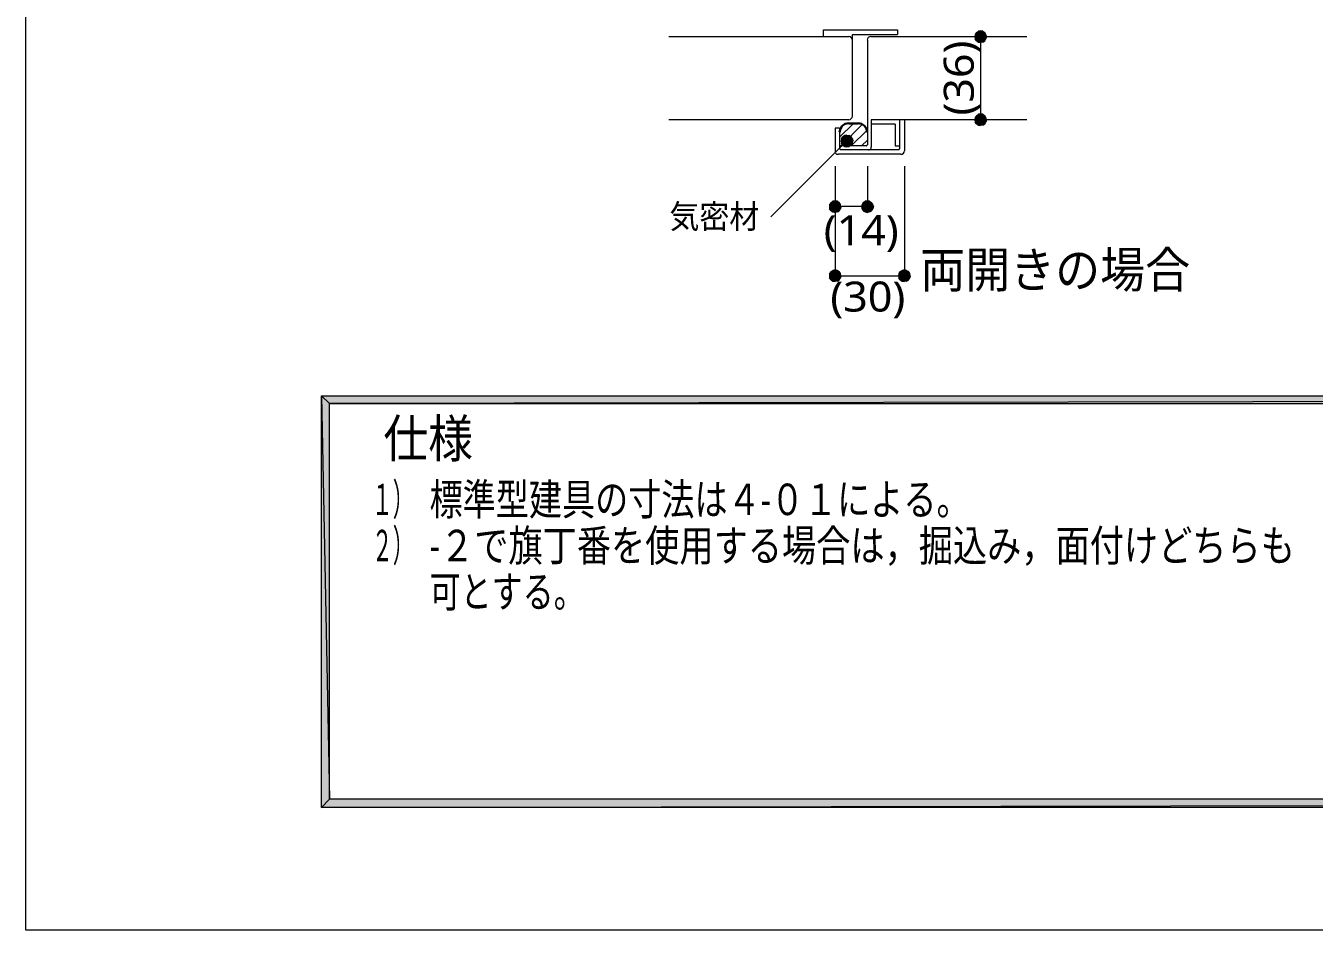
# Model space of a CAD drawing. Header units: millimetres. Extents: x 0 to 420, y 0 to 297.
# Drawn here: x 0.2 to 111.8, y 0 to 78.4 of the extents above; entities that cross this region are included whole.
import ezdxf
from ezdxf.enums import TextEntityAlignment as Align

# ---------------------------------------------------------------- set-up
doc = ezdxf.new("R2010")
doc.units = ezdxf.units.MM
doc.styles.add('kst32b', font='NotoSansJP-Variable.ttf')

msp = doc.modelspace()

# ---------------------------------------------------------------- hatches: boundary and pattern name
for points in [[(82.47, 77.64), (82.42, 77.45), (82.93, 77.45), (82.47, 77.64)], [(82.47, 70.44), (82.42, 70.25), (82.93, 70.25), (82.47, 70.44)], [(71.16, 67.94), (71.35, 67.9), (71.35, 68.41), (71.16, 67.94)], [(69.85, 62.91), (69.83, 62.72), (70.34, 62.72), (69.85, 62.91)], [(72.67, 62.91), (72.62, 62.72), (73.13, 62.72), (72.67, 62.91)], [(69.85, 56.92), (69.83, 56.73), (70.34, 56.73), (69.85, 56.92)], [(75.86, 56.92), (75.82, 56.73), (76.33, 56.73), (75.86, 56.92)]]:
    msp.add_hatch(color=7).paths.add_polyline_path(points)
h = msp.add_hatch(color=7)
h.paths.add_polyline_path([(82.42, 77.45), (82.47, 77.26), (82.93, 77.45), (82.42, 77.45)])
h.paths.add_polyline_path([(82.47, 77.26), (82.93, 77.45), (82.57, 77.09), (82.47, 77.26)])
h.paths.add_polyline_path([(82.93, 77.45), (82.57, 77.09), (82.74, 76.98), (82.93, 77.45)])
h = msp.add_hatch(color=7)
h.paths.add_polyline_path([(82.93, 77.96), (82.74, 77.91), (82.93, 77.45), (82.93, 77.96)])
h.paths.add_polyline_path([(82.74, 77.91), (82.93, 77.45), (82.57, 77.81), (82.74, 77.91)])
h.paths.add_polyline_path([(82.93, 77.45), (82.57, 77.81), (82.47, 77.64), (82.93, 77.45)])
h = msp.add_hatch(color=7)
h.paths.add_polyline_path([(82.74, 76.98), (82.93, 76.94), (82.93, 77.45), (82.74, 76.98)])
h.paths.add_polyline_path([(82.93, 76.94), (82.93, 77.45), (83.12, 76.98), (82.93, 76.94)])
h.paths.add_polyline_path([(82.93, 77.45), (83.12, 76.98), (83.29, 77.09), (82.93, 77.45)])
h = msp.add_hatch(color=7)
h.paths.add_polyline_path([(83.4, 77.64), (83.29, 77.81), (82.93, 77.45), (83.4, 77.64)])
h.paths.add_polyline_path([(83.29, 77.81), (82.93, 77.45), (83.12, 77.91), (83.29, 77.81)])
h.paths.add_polyline_path([(82.93, 77.45), (83.12, 77.91), (82.93, 77.96), (82.93, 77.45)])
h = msp.add_hatch(color=7)
h.paths.add_polyline_path([(83.29, 77.09), (83.4, 77.26), (82.93, 77.45), (83.29, 77.09)])
h.paths.add_polyline_path([(83.4, 77.26), (82.93, 77.45), (83.44, 77.45), (83.4, 77.26)])
h.paths.add_polyline_path([(82.93, 77.45), (83.44, 77.45), (83.4, 77.64), (82.93, 77.45)])
h = msp.add_hatch(color=7)
h.paths.add_polyline_path([(82.93, 70.74), (82.74, 70.72), (82.93, 70.25), (82.93, 70.74)])
h.paths.add_polyline_path([(82.74, 70.72), (82.93, 70.25), (82.57, 70.59), (82.74, 70.72)])
h.paths.add_polyline_path([(82.93, 70.25), (82.57, 70.59), (82.47, 70.44), (82.93, 70.25)])
h = msp.add_hatch(color=7)
h.paths.add_polyline_path([(83.4, 70.44), (83.29, 70.59), (82.93, 70.25), (83.4, 70.44)])
h.paths.add_polyline_path([(83.29, 70.59), (82.93, 70.25), (83.12, 70.72), (83.29, 70.59)])
h.paths.add_polyline_path([(82.93, 70.25), (83.12, 70.72), (82.93, 70.74), (82.93, 70.25)])
h = msp.add_hatch(color=7)
h.paths.add_polyline_path([(83.29, 69.89), (83.4, 70.04), (82.93, 70.25), (83.29, 69.89)])
h.paths.add_polyline_path([(83.4, 70.04), (82.93, 70.25), (83.44, 70.25), (83.4, 70.04)])
h.paths.add_polyline_path([(82.93, 70.25), (83.44, 70.25), (83.4, 70.44), (82.93, 70.25)])
h = msp.add_hatch(color=7)
h.paths.add_polyline_path([(82.42, 70.25), (82.47, 70.04), (82.93, 70.25), (82.42, 70.25)])
h.paths.add_polyline_path([(82.47, 70.04), (82.93, 70.25), (82.57, 69.89), (82.47, 70.04)])
h.paths.add_polyline_path([(82.93, 70.25), (82.57, 69.89), (82.74, 69.77), (82.93, 70.25)])
h = msp.add_hatch(color=7)
h.paths.add_polyline_path([(82.74, 69.77), (82.93, 69.74), (82.93, 70.25), (82.74, 69.77)])
h.paths.add_polyline_path([(82.93, 69.74), (82.93, 70.25), (83.12, 69.77), (82.93, 69.74)])
h.paths.add_polyline_path([(82.93, 70.25), (83.12, 69.77), (83.29, 69.89), (82.93, 70.25)])
h = msp.add_hatch(color=7)
h.paths.add_polyline_path([(71.16, 68.88), (70.99, 68.77), (71.35, 68.41), (71.16, 68.88)])
h.paths.add_polyline_path([(70.99, 68.77), (71.35, 68.41), (70.89, 68.6), (70.99, 68.77)])
h.paths.add_polyline_path([(71.35, 68.41), (70.89, 68.6), (70.84, 68.41), (71.35, 68.41)])
h = msp.add_hatch(color=7)
h.paths.add_polyline_path([(70.84, 68.41), (70.89, 68.22), (71.35, 68.41), (70.84, 68.41)])
h.paths.add_polyline_path([(70.89, 68.22), (71.35, 68.41), (70.99, 68.05), (70.89, 68.22)])
h.paths.add_polyline_path([(71.35, 68.41), (70.99, 68.05), (71.16, 67.94), (71.35, 68.41)])
h = msp.add_hatch(color=7)
h.paths.add_polyline_path([(71.71, 68.77), (71.54, 68.88), (71.35, 68.41), (71.71, 68.77)])
h.paths.add_polyline_path([(71.54, 68.88), (71.35, 68.41), (71.35, 68.92), (71.54, 68.88)])
h.paths.add_polyline_path([(71.35, 68.41), (71.35, 68.92), (71.16, 68.88), (71.35, 68.41)])
h = msp.add_hatch(color=7)
h.paths.add_polyline_path([(71.82, 68.22), (71.86, 68.41), (71.35, 68.41), (71.82, 68.22)])
h.paths.add_polyline_path([(71.86, 68.41), (71.35, 68.41), (71.82, 68.6), (71.86, 68.41)])
h.paths.add_polyline_path([(71.35, 68.41), (71.82, 68.6), (71.71, 68.77), (71.35, 68.41)])
h = msp.add_hatch(color=7)
h.paths.add_polyline_path([(71.35, 67.9), (71.54, 67.94), (71.35, 68.41), (71.35, 67.9)])
h.paths.add_polyline_path([(71.54, 67.94), (71.35, 68.41), (71.71, 68.05), (71.54, 67.94)])
h.paths.add_polyline_path([(71.35, 68.41), (71.71, 68.05), (71.82, 68.22), (71.35, 68.41)])
h = msp.add_hatch(color=7)
h.paths.add_polyline_path([(69.83, 62.72), (69.85, 62.53), (70.34, 62.72), (69.83, 62.72)])
h.paths.add_polyline_path([(69.85, 62.53), (70.34, 62.72), (69.98, 62.36), (69.85, 62.53)])
h.paths.add_polyline_path([(70.34, 62.72), (69.98, 62.36), (70.13, 62.25), (70.34, 62.72)])
h = msp.add_hatch(color=7)
h.paths.add_polyline_path([(70.34, 63.22), (70.13, 63.18), (70.34, 62.72), (70.34, 63.22)])
h.paths.add_polyline_path([(70.13, 63.18), (70.34, 62.72), (69.98, 63.08), (70.13, 63.18)])
h.paths.add_polyline_path([(70.34, 62.72), (69.98, 63.08), (69.85, 62.91), (70.34, 62.72)])
h = msp.add_hatch(color=7)
h.paths.add_polyline_path([(70.13, 62.25), (70.34, 62.21), (70.34, 62.72), (70.13, 62.25)])
h.paths.add_polyline_path([(70.34, 62.21), (70.34, 62.72), (70.53, 62.25), (70.34, 62.21)])
h.paths.add_polyline_path([(70.34, 62.72), (70.53, 62.25), (70.68, 62.36), (70.34, 62.72)])
h = msp.add_hatch(color=7)
h.paths.add_polyline_path([(70.8, 62.91), (70.68, 63.08), (70.34, 62.72), (70.8, 62.91)])
h.paths.add_polyline_path([(70.68, 63.08), (70.34, 62.72), (70.53, 63.18), (70.68, 63.08)])
h.paths.add_polyline_path([(70.34, 62.72), (70.53, 63.18), (70.34, 63.22), (70.34, 62.72)])
h = msp.add_hatch(color=7)
h.paths.add_polyline_path([(70.68, 62.36), (70.8, 62.53), (70.34, 62.72), (70.68, 62.36)])
h.paths.add_polyline_path([(70.8, 62.53), (70.34, 62.72), (70.82, 62.72), (70.8, 62.53)])
h.paths.add_polyline_path([(70.34, 62.72), (70.82, 62.72), (70.8, 62.91), (70.34, 62.72)])
h = msp.add_hatch(color=7)
h.paths.add_polyline_path([(72.62, 62.72), (72.67, 62.53), (73.13, 62.72), (72.62, 62.72)])
h.paths.add_polyline_path([(72.67, 62.53), (73.13, 62.72), (72.77, 62.36), (72.67, 62.53)])
h.paths.add_polyline_path([(73.13, 62.72), (72.77, 62.36), (72.94, 62.25), (73.13, 62.72)])
h = msp.add_hatch(color=7)
h.paths.add_polyline_path([(73.13, 63.22), (72.94, 63.18), (73.13, 62.72), (73.13, 63.22)])
h.paths.add_polyline_path([(72.94, 63.18), (73.13, 62.72), (72.77, 63.08), (72.94, 63.18)])
h.paths.add_polyline_path([(73.13, 62.72), (72.77, 63.08), (72.67, 62.91), (73.13, 62.72)])
h = msp.add_hatch(color=7)
h.paths.add_polyline_path([(72.94, 62.25), (73.13, 62.21), (73.13, 62.72), (72.94, 62.25)])
h.paths.add_polyline_path([(73.13, 62.21), (73.13, 62.72), (73.32, 62.25), (73.13, 62.21)])
h.paths.add_polyline_path([(73.13, 62.72), (73.32, 62.25), (73.49, 62.36), (73.13, 62.72)])
h = msp.add_hatch(color=7)
h.paths.add_polyline_path([(73.6, 62.91), (73.49, 63.08), (73.13, 62.72), (73.6, 62.91)])
h.paths.add_polyline_path([(73.49, 63.08), (73.13, 62.72), (73.32, 63.18), (73.49, 63.08)])
h.paths.add_polyline_path([(73.13, 62.72), (73.32, 63.18), (73.13, 63.22), (73.13, 62.72)])
h = msp.add_hatch(color=7)
h.paths.add_polyline_path([(73.49, 62.36), (73.6, 62.53), (73.13, 62.72), (73.49, 62.36)])
h.paths.add_polyline_path([(73.6, 62.53), (73.13, 62.72), (73.64, 62.72), (73.6, 62.53)])
h.paths.add_polyline_path([(73.13, 62.72), (73.64, 62.72), (73.6, 62.91), (73.13, 62.72)])
h = msp.add_hatch(color=7)
h.paths.add_polyline_path([(70.34, 57.23), (70.13, 57.19), (70.34, 56.73), (70.34, 57.23)])
h.paths.add_polyline_path([(70.13, 57.19), (70.34, 56.73), (69.98, 57.09), (70.13, 57.19)])
h.paths.add_polyline_path([(70.34, 56.73), (69.98, 57.09), (69.85, 56.92), (70.34, 56.73)])
h = msp.add_hatch(color=7)
h.paths.add_polyline_path([(70.8, 56.92), (70.68, 57.09), (70.34, 56.73), (70.8, 56.92)])
h.paths.add_polyline_path([(70.68, 57.09), (70.34, 56.73), (70.53, 57.19), (70.68, 57.09)])
h.paths.add_polyline_path([(70.34, 56.73), (70.53, 57.19), (70.34, 57.23), (70.34, 56.73)])
h = msp.add_hatch(color=7)
h.paths.add_polyline_path([(76.33, 57.23), (76.14, 57.19), (76.33, 56.73), (76.33, 57.23)])
h.paths.add_polyline_path([(76.14, 57.19), (76.33, 56.73), (75.97, 57.09), (76.14, 57.19)])
h.paths.add_polyline_path([(76.33, 56.73), (75.97, 57.09), (75.86, 56.92), (76.33, 56.73)])
h = msp.add_hatch(color=7)
h.paths.add_polyline_path([(76.79, 56.92), (76.69, 57.09), (76.33, 56.73), (76.79, 56.92)])
h.paths.add_polyline_path([(76.69, 57.09), (76.33, 56.73), (76.52, 57.19), (76.69, 57.09)])
h.paths.add_polyline_path([(76.33, 56.73), (76.52, 57.19), (76.33, 57.23), (76.33, 56.73)])
h = msp.add_hatch(color=7)
h.paths.add_polyline_path([(69.83, 56.73), (69.85, 56.54), (70.34, 56.73), (69.83, 56.73)])
h.paths.add_polyline_path([(69.85, 56.54), (70.34, 56.73), (69.98, 56.37), (69.85, 56.54)])
h.paths.add_polyline_path([(70.34, 56.73), (69.98, 56.37), (70.13, 56.26), (70.34, 56.73)])
h = msp.add_hatch(color=7)
h.paths.add_polyline_path([(70.13, 56.26), (70.34, 56.22), (70.34, 56.73), (70.13, 56.26)])
h.paths.add_polyline_path([(70.34, 56.22), (70.34, 56.73), (70.53, 56.26), (70.34, 56.22)])
h.paths.add_polyline_path([(70.34, 56.73), (70.53, 56.26), (70.68, 56.37), (70.34, 56.73)])
h = msp.add_hatch(color=7)
h.paths.add_polyline_path([(70.68, 56.37), (70.8, 56.54), (70.34, 56.73), (70.68, 56.37)])
h.paths.add_polyline_path([(70.8, 56.54), (70.34, 56.73), (70.82, 56.73), (70.8, 56.54)])
h.paths.add_polyline_path([(70.34, 56.73), (70.82, 56.73), (70.8, 56.92), (70.34, 56.73)])
h = msp.add_hatch(color=7)
h.paths.add_polyline_path([(75.82, 56.73), (75.86, 56.54), (76.33, 56.73), (75.82, 56.73)])
h.paths.add_polyline_path([(75.86, 56.54), (76.33, 56.73), (75.97, 56.37), (75.86, 56.54)])
h.paths.add_polyline_path([(76.33, 56.73), (75.97, 56.37), (76.14, 56.26), (76.33, 56.73)])
h = msp.add_hatch(color=7)
h.paths.add_polyline_path([(76.14, 56.26), (76.33, 56.22), (76.33, 56.73), (76.14, 56.26)])
h.paths.add_polyline_path([(76.33, 56.22), (76.33, 56.73), (76.52, 56.26), (76.33, 56.22)])
h.paths.add_polyline_path([(76.33, 56.73), (76.52, 56.26), (76.69, 56.37), (76.33, 56.73)])
h = msp.add_hatch(color=7)
h.paths.add_polyline_path([(76.69, 56.37), (76.79, 56.54), (76.33, 56.73), (76.69, 56.37)])
h.paths.add_polyline_path([(76.79, 56.54), (76.33, 56.73), (76.84, 56.73), (76.79, 56.54)])
h.paths.add_polyline_path([(76.33, 56.73), (76.84, 56.73), (76.79, 56.92), (76.33, 56.73)])
h = msp.add_hatch(color=7)
h.paths.add_polyline_path([(393.83, 11.35), (394.53, 10.65), (393.83, 45.64), (393.83, 11.35)])
h.paths.add_polyline_path([(394.53, 10.65), (393.83, 45.64), (394.53, 46.33), (394.53, 10.65)])
h.paths.add_polyline_path([(393.83, 45.64), (394.53, 46.33), (26.52, 45.64), (393.83, 45.64)])
h.paths.add_polyline_path([(394.53, 46.33), (26.52, 45.64), (25.82, 46.33), (394.53, 46.33)])
h.paths.add_polyline_path([(26.52, 45.64), (25.82, 46.33), (26.52, 11.35), (26.52, 45.64)])
h.paths.add_polyline_path([(25.82, 46.33), (26.52, 11.35), (25.82, 10.65), (25.82, 46.33)])
h.paths.add_polyline_path([(26.52, 11.35), (25.82, 10.65), (393.83, 11.35), (26.52, 11.35)])
h.paths.add_polyline_path([(25.82, 10.65), (393.83, 11.35), (394.53, 10.65), (25.82, 10.65)])

# ---------------------------------------------------------------- linework, layer by layer
at = {"lineweight": 13}
msp.add_lwpolyline([(0.19, 0), (0.19, 296.97), (420.16, 296.97), (420.16, 0)], close=True, dxfattribs=at)
for points in [[(55.92, 77.45), (71.52, 77.45)], [(69.32, 77.45), (69.32, 78.04), (75.73, 78.04)], [(71.82, 77.14), (71.79, 77.26), (71.73, 77.36), (71.63, 77.42), (71.51, 77.45)], [(71.82, 77.64), (75.73, 77.64)], [(71.82, 70.55), (71.82, 77.64)], [(73.42, 77.45), (73.3, 77.42), (73.2, 77.36), (73.13, 77.26), (73.11, 77.14)], [(73.13, 77.13), (73.13, 68.07)], [(73.43, 77.45), (86.93, 77.45)], [(75.73, 78.04), (75.73, 77.64)], [(82.93, 77.45), (82.93, 70.25)], [(71.51, 70.25), (71.63, 70.28), (71.73, 70.34), (71.79, 70.44), (71.82, 70.56)], [(71.52, 70.25), (55.92, 70.25)], [(70.72, 69.53), (70.34, 69.53), (70.34, 67.46)], [(70.72, 68.73), (71.92, 69.93)], [(70.72, 69.53), (70.72, 67.73)], [(70.84, 67.97), (72.71, 69.85)], [(71.71, 67.97), (73.11, 69.34)], [(86.93, 70.25), (73.45, 70.25)], [(73.45, 70.25), (73.45, 67.86)], [(75.52, 69.85), (73.45, 69.85)], [(75.52, 69.85), (75.52, 67.97), (75.92, 67.97)], [(75.92, 70.25), (75.92, 67.73)], [(76.33, 70.25), (76.33, 67.54)], [(71.35, 68.41), (64.77, 61.83)], [(72.6, 67.97), (73.13, 68.47)], [(70.32, 67.48), (70.32, 67.42), (70.35, 67.37), (70.38, 67.33), (70.42, 67.29), (70.46, 67.27), (70.51, 67.25), (70.57, 67.25), (70.62, 67.25)], [(76.03, 67.25), (70.63, 67.25)], [(73.02, 67.97), (70.72, 67.97)], [(70.72, 67.74), (70.73, 67.71), (70.75, 67.68), (70.78, 67.66), (70.81, 67.65)], [(75.82, 67.65), (70.82, 67.65)], [(73.01, 67.99), (73.05, 67.99), (73.08, 68.02), (73.1, 68.05), (73.11, 68.08)], [(73.23, 67.65), (73.27, 67.65), (73.32, 67.66), (73.36, 67.67), (73.4, 67.7), (73.42, 67.74), (73.44, 67.78), (73.45, 67.83), (73.44, 67.87)], [(75.81, 67.65), (75.85, 67.66), (75.88, 67.68), (75.9, 67.71), (75.9, 67.74)], [(76.02, 67.25), (76.14, 67.27), (76.24, 67.34), (76.3, 67.43), (76.33, 67.55)], [(70.34, 66.23), (70.34, 56.73)], [(73.13, 66.23), (73.13, 62.72), (70.34, 62.72)], [(76.33, 66.23), (76.33, 56.73)], [(70.34, 56.73), (76.33, 56.73)]]:
    msp.add_lwpolyline(points, dxfattribs=at)
at = {"lineweight": 0}
for points in [[(82.47, 77.64), (82.42, 77.45), (82.93, 77.45)], [(82.42, 77.45), (82.47, 77.26), (82.93, 77.45)], [(82.93, 77.45), (82.57, 77.81), (82.47, 77.64)], [(82.47, 77.26), (82.93, 77.45), (82.57, 77.09)], [(82.74, 77.91), (82.93, 77.45), (82.57, 77.81)], [(82.93, 77.45), (82.57, 77.09), (82.74, 76.98)], [(82.93, 77.96), (82.74, 77.91), (82.93, 77.45)], [(82.74, 76.98), (82.93, 76.94), (82.93, 77.45)], [(82.93, 77.45), (83.12, 77.91), (82.93, 77.96)], [(83.29, 77.81), (82.93, 77.45), (83.12, 77.91)], [(83.4, 77.64), (83.29, 77.81), (82.93, 77.45)], [(82.93, 77.45), (83.44, 77.45), (83.4, 77.64)], [(82.93, 76.94), (82.93, 77.45), (83.12, 76.98)], [(82.93, 77.45), (83.12, 76.98), (83.29, 77.09)], [(83.29, 77.09), (83.4, 77.26), (82.93, 77.45)], [(83.4, 77.26), (82.93, 77.45), (83.44, 77.45)], [(82.47, 70.44), (82.42, 70.25), (82.93, 70.25)], [(82.93, 70.25), (82.57, 70.59), (82.47, 70.44)], [(82.74, 70.72), (82.93, 70.25), (82.57, 70.59)], [(82.93, 70.74), (82.74, 70.72), (82.93, 70.25)], [(82.93, 70.25), (83.12, 70.72), (82.93, 70.74)], [(83.29, 70.59), (82.93, 70.25), (83.12, 70.72)], [(83.4, 70.44), (83.29, 70.59), (82.93, 70.25)], [(82.93, 70.25), (83.44, 70.25), (83.4, 70.44)], [(82.42, 70.25), (82.47, 70.04), (82.93, 70.25)], [(82.47, 70.04), (82.93, 70.25), (82.57, 69.89)], [(82.93, 70.25), (82.57, 69.89), (82.74, 69.77)], [(82.74, 69.77), (82.93, 69.74), (82.93, 70.25)], [(82.93, 69.74), (82.93, 70.25), (83.12, 69.77)], [(82.93, 70.25), (83.12, 69.77), (83.29, 69.89)], [(83.29, 69.89), (83.4, 70.04), (82.93, 70.25)], [(83.4, 70.04), (82.93, 70.25), (83.44, 70.25)], [(71.35, 68.41), (70.89, 68.6), (70.84, 68.41)], [(70.84, 68.41), (70.89, 68.22), (71.35, 68.41)], [(70.99, 68.77), (71.35, 68.41), (70.89, 68.6)], [(70.89, 68.22), (71.35, 68.41), (70.99, 68.05)], [(71.16, 68.88), (70.99, 68.77), (71.35, 68.41)], [(71.35, 68.41), (70.99, 68.05), (71.16, 67.94)], [(71.35, 68.41), (71.35, 68.92), (71.16, 68.88)], [(71.16, 67.94), (71.35, 67.9), (71.35, 68.41)], [(71.54, 68.88), (71.35, 68.41), (71.35, 68.92)], [(71.71, 68.77), (71.54, 68.88), (71.35, 68.41)], [(71.35, 68.41), (71.82, 68.6), (71.71, 68.77)], [(71.86, 68.41), (71.35, 68.41), (71.82, 68.6)], [(71.35, 67.9), (71.54, 67.94), (71.35, 68.41)], [(71.54, 67.94), (71.35, 68.41), (71.71, 68.05)], [(71.35, 68.41), (71.71, 68.05), (71.82, 68.22)], [(71.82, 68.22), (71.86, 68.41), (71.35, 68.41)], [(69.85, 62.91), (69.83, 62.72), (70.34, 62.72)], [(69.83, 62.72), (69.85, 62.53), (70.34, 62.72)], [(70.34, 62.72), (69.98, 63.08), (69.85, 62.91)], [(69.85, 62.53), (70.34, 62.72), (69.98, 62.36)], [(70.13, 63.18), (70.34, 62.72), (69.98, 63.08)], [(70.34, 62.72), (69.98, 62.36), (70.13, 62.25)], [(70.34, 63.22), (70.13, 63.18), (70.34, 62.72)], [(70.13, 62.25), (70.34, 62.21), (70.34, 62.72)], [(70.34, 62.72), (70.53, 63.18), (70.34, 63.22)], [(70.68, 63.08), (70.34, 62.72), (70.53, 63.18)], [(70.8, 62.91), (70.68, 63.08), (70.34, 62.72)], [(70.34, 62.72), (70.82, 62.72), (70.8, 62.91)], [(70.34, 62.21), (70.34, 62.72), (70.53, 62.25)], [(70.34, 62.72), (70.53, 62.25), (70.68, 62.36)], [(70.68, 62.36), (70.8, 62.53), (70.34, 62.72)], [(70.8, 62.53), (70.34, 62.72), (70.82, 62.72)], [(72.67, 62.91), (72.62, 62.72), (73.13, 62.72)], [(72.62, 62.72), (72.67, 62.53), (73.13, 62.72)], [(73.13, 62.72), (72.77, 63.08), (72.67, 62.91)], [(72.67, 62.53), (73.13, 62.72), (72.77, 62.36)], [(72.94, 63.18), (73.13, 62.72), (72.77, 63.08)], [(73.13, 62.72), (72.77, 62.36), (72.94, 62.25)], [(73.13, 63.22), (72.94, 63.18), (73.13, 62.72)], [(72.94, 62.25), (73.13, 62.21), (73.13, 62.72)], [(73.13, 62.72), (73.32, 63.18), (73.13, 63.22)], [(73.49, 63.08), (73.13, 62.72), (73.32, 63.18)], [(73.6, 62.91), (73.49, 63.08), (73.13, 62.72)], [(73.13, 62.72), (73.64, 62.72), (73.6, 62.91)], [(73.13, 62.21), (73.13, 62.72), (73.32, 62.25)], [(73.13, 62.72), (73.32, 62.25), (73.49, 62.36)], [(73.49, 62.36), (73.6, 62.53), (73.13, 62.72)], [(73.6, 62.53), (73.13, 62.72), (73.64, 62.72)], [(70.34, 56.73), (69.98, 57.09), (69.85, 56.92)], [(70.13, 57.19), (70.34, 56.73), (69.98, 57.09)], [(70.34, 57.23), (70.13, 57.19), (70.34, 56.73)], [(70.34, 56.73), (70.53, 57.19), (70.34, 57.23)], [(70.68, 57.09), (70.34, 56.73), (70.53, 57.19)], [(70.8, 56.92), (70.68, 57.09), (70.34, 56.73)], [(76.33, 56.73), (75.97, 57.09), (75.86, 56.92)], [(76.14, 57.19), (76.33, 56.73), (75.97, 57.09)], [(76.33, 57.23), (76.14, 57.19), (76.33, 56.73)], [(76.33, 56.73), (76.52, 57.19), (76.33, 57.23)], [(76.69, 57.09), (76.33, 56.73), (76.52, 57.19)], [(76.79, 56.92), (76.69, 57.09), (76.33, 56.73)], [(69.85, 56.92), (69.83, 56.73), (70.34, 56.73)], [(69.83, 56.73), (69.85, 56.54), (70.34, 56.73)], [(69.85, 56.54), (70.34, 56.73), (69.98, 56.37)], [(70.34, 56.73), (69.98, 56.37), (70.13, 56.26)], [(70.13, 56.26), (70.34, 56.22), (70.34, 56.73)], [(70.34, 56.73), (70.82, 56.73), (70.8, 56.92)], [(70.34, 56.22), (70.34, 56.73), (70.53, 56.26)], [(70.34, 56.73), (70.53, 56.26), (70.68, 56.37)], [(70.68, 56.37), (70.8, 56.54), (70.34, 56.73)], [(70.8, 56.54), (70.34, 56.73), (70.82, 56.73)], [(75.86, 56.92), (75.82, 56.73), (76.33, 56.73)], [(75.82, 56.73), (75.86, 56.54), (76.33, 56.73)], [(75.86, 56.54), (76.33, 56.73), (75.97, 56.37)], [(76.33, 56.73), (75.97, 56.37), (76.14, 56.26)], [(76.14, 56.26), (76.33, 56.22), (76.33, 56.73)], [(76.33, 56.73), (76.84, 56.73), (76.79, 56.92)], [(76.33, 56.22), (76.33, 56.73), (76.52, 56.26)], [(76.33, 56.73), (76.52, 56.26), (76.69, 56.37)], [(76.69, 56.37), (76.79, 56.54), (76.33, 56.73)], [(76.79, 56.54), (76.33, 56.73), (76.84, 56.73)], [(394.53, 46.33), (26.52, 45.64), (25.82, 46.33)], [(26.52, 45.64), (25.82, 46.33), (26.52, 11.35)], [(25.82, 46.33), (26.52, 11.35), (25.82, 10.65)], [(393.83, 45.64), (394.53, 46.33), (26.52, 45.64)], [(26.52, 11.35), (25.82, 10.65), (393.83, 11.35)], [(25.82, 10.65), (393.83, 11.35), (394.53, 10.65)]]:
    msp.add_lwpolyline(points, close=True, dxfattribs=at)
at = {"lineweight": 30}
for points in [[(71.51, 69.96), (71.2, 69.89), (70.95, 69.72), (70.78, 69.47), (70.72, 69.16)], [(71.52, 69.93), (72.33, 69.93)], [(73.11, 69.16), (73.05, 69.47), (72.88, 69.72), (72.62, 69.89), (72.32, 69.96)]]:
    msp.add_lwpolyline(points, dxfattribs=at)

# ---------------------------------------------------------------- texts
at = {"style": 'kst32b'}
for s, height, p, p2 in [('(36)', 2.599, (82.34, 70.61), (82.34, 77.11)), ('気密材', 2.079, (55.96, 60.83), (63.76, 60.83)), ('(14)', 2.599, (69.34, 59.37), (75.84, 59.37)), ('両開きの場合', 3.119, (77.7, 55.69), (101.09, 55.69)), ('(30)', 2.599, (69.91, 53.62), (76.41, 53.62)), ('仕様', 3.273, (31.18, 40.98), (38.94, 40.98)), ('１）', 2.728, (30.18, 35.98), (33.81, 35.98)), ('標準型建具の寸法は４-０１による。', 2.7278, (35.18, 35.98), (81.98, 35.98)), ('２）', 2.728, (30.18, 31.98), (33.81, 31.98)), ('-２で旗丁番を使用する場合は，掘込み，面付けどちらも', 2.7278, (35.18, 31.98), (110.17, 31.98)), ('可とする。', 2.728, (35.18, 27.98), (48.63, 27.98))]:
    msp.add_text(s, height=height, dxfattribs=at).set_placement(p, p2, align=Align.FIT)

doc.saveas('drawing.dxf')
